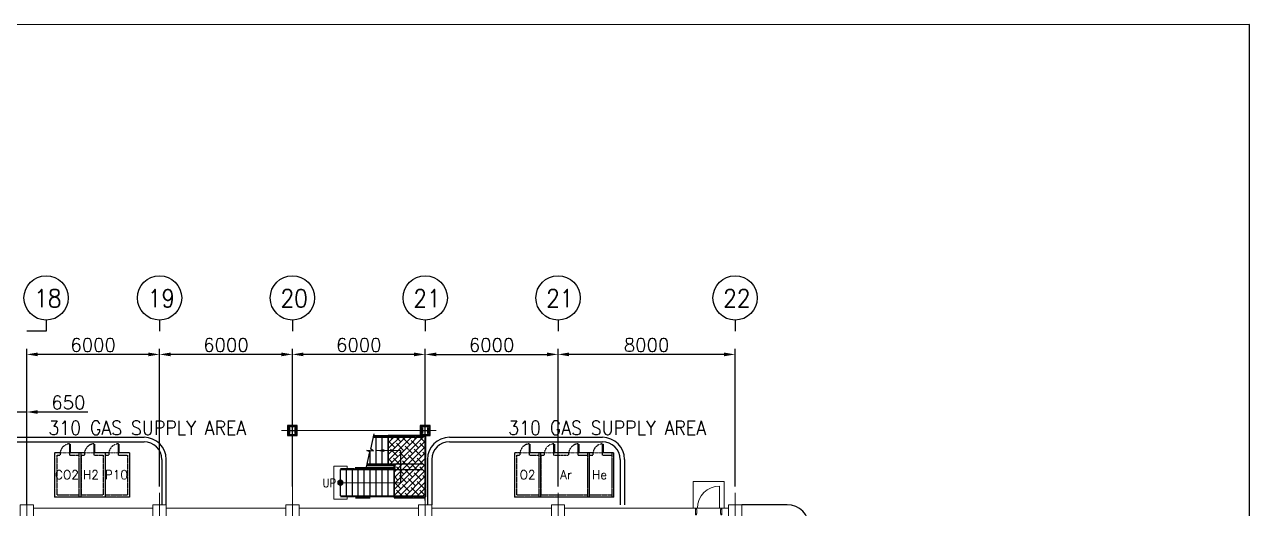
# Model space of a CAD drawing. Extents: x -59767 to 1106559, y -1290 to 1129522.
# Drawn here: x 122758 to 178091, y 303230 to 325085 of the extents above; entities that cross this region are included whole.
import ezdxf
from ezdxf.enums import TextEntityAlignment as Align

# ---------------------------------------------------------------- set-up
doc = ezdxf.new("R2010")
doc.units = 0
for name, pattern in [('CENTER', [2, 1.25, -0.25, 0.25, -0.25]), ('HID_1', [2, 1, -1]), ('HIDDEN', [0.375, 0.25, -0.125]), ('MAT2', [15, 5, -1, 1, -1, 1, -1, 5]), ('PHANTOMX2', [5, 2.5, -0.5, 0.5, -0.5, 0.5, -0.5])]:
    doc.linetypes.add(name, pattern=pattern)
doc.layers.get('0').update_dxf_attribs({"linetype": 'CONTINUOUS', "lineweight": 9})
doc.layers.get('Defpoints').update_dxf_attribs({"linetype": 'CONTINUOUS', "lineweight": 9})
for name, color, linetype in [('15', 1, 'CONTINUOUS'), ('7', 7, 'CONTINUOUS'), ('CY', 4, 'CONTINUOUS'), ('DIM', 7, 'CONTINUOUS'), ('FIN', 6, 'CONTINUOUS'), ('M', 6, 'CONTINUOUS'), ('MARK', 2, 'MAT2'), ('REV', 12, 'CONTINUOUS'), ('W-FIN', 4, 'CONTINUOUS'), ('WINDOW', 6, 'CONTINUOUS'), ('Y', 2, 'CONTINUOUS')]:
    doc.layers.add(name, color=color, linetype=linetype)
for name, color, linetype, lineweight in [('CENTER', 1, 'CENTER', 9), ('COL', 4, 'CONTINUOUS', 5), ('COLUMN', 2, 'CONTINUOUS', 9), ('TEXT', 3, 'CONTINUOUS', 9), ('WALL', 7, 'CONTINUOUS', 9), ('WALL_300', 7, 'CONTINUOUS', 9), ('중간선', 5, 'CONTINUOUS', 9), ('중심선', 1, 'CENTER', 9), ('치수선', 6, 'CONTINUOUS', 9)]:
    doc.layers.add(name, color=color, linetype=linetype, lineweight=lineweight)
doc.styles.add('ROMANS', font='romans.shx', dxfattribs={"bigfont": 'whgtxt.shx'})
doc.styles.get("Standard").update_dxf_attribs({"font": 'romans.shx', "bigfont": 'whtgtxt.shx'})
doc.dimstyles.new('ISO-25', dxfattribs={"dimscale": 200, "dimtxt": 3, "dimasz": 2.5, "dimexe": 1.25, "dimexo": 0.625, "dimtad": 1, "dimdec": 0, "dimdsep": 46, "dimtxsty": 'Standard', "dimcen": 2.5, "dimadec": 0, "dimazin": 0, "dimtp": 0.1, "dimtm": 0.1, "dimtfac": 0.6, "dimtdec": 0, "dimtmove": 0, "dimatfit": 3, "dimfxl": 1, "dimtvp": 1, "dimtolj": 1, "dimarcsym": 0})

# ---------------------------------------------------------------- blocks, each defined once
blk = doc.blocks.new('column600')
at = {"layer": 'COLUMN', "linetype": 'Continuous'}
blk.add_lwpolyline([(-300, -300), (300, -300), (300, 300), (-300, 300)], close=True, dxfattribs=at)
blk = doc.blocks.new('*D40')
at = {"layer": 'Defpoints', "color": 0}
for p in [(146858, 310188), (146858, 304095), (154858, 304095)]:
    blk.add_point(p, dxfattribs=at)
at = {"layer": '치수선', "color": 0, "lineweight": -2}
for p, q in [((146858, 304220), (146858, 310438)), ((154858, 304220), (154858, 310438)), ((154358, 310188), (147358, 310188))]:
    blk.add_line(p, q, dxfattribs=at)
at = {"layer": '치수선', "color": 0}
for points in [[(147358, 310271), (147358, 310104), (146858, 310188)], [(154358, 310104), (154358, 310271), (154858, 310188)]]:
    blk.add_solid(points, dxfattribs=at)
at = {"layer": '치수선', "color": 0, "insert": (150858, 310613), "char_height": 600, "attachment_point": 5}
blk.add_mtext('\\A1;8000', dxfattribs=at)
blk = doc.blocks.new('*D41')
at = {"layer": 'Defpoints', "color": 0}
for p in [(146858, 310188), (140858, 304095), (146858, 304095)]:
    blk.add_point(p, dxfattribs=at)
at = {"layer": '치수선', "color": 0, "lineweight": -2}
for p, q in [((140858, 304220), (140858, 310438)), ((146858, 304220), (146858, 310438)), ((141358, 310188), (146358, 310188))]:
    blk.add_line(p, q, dxfattribs=at)
at = {"layer": '치수선', "color": 0}
for points in [[(141358, 310271), (141358, 310104), (140858, 310188)], [(146358, 310104), (146358, 310271), (146858, 310188)]]:
    blk.add_solid(points, dxfattribs=at)
at = {"layer": '치수선', "color": 0, "insert": (143858, 310613), "char_height": 600, "attachment_point": 5}
blk.add_mtext('\\A1;6000', dxfattribs=at)
blk = doc.blocks.new('*D42')
at = {"layer": 'Defpoints', "color": 0}
for p in [(134858, 310188), (134858, 304095), (140858, 304095)]:
    blk.add_point(p, dxfattribs=at)
at = {"layer": '치수선', "color": 0, "lineweight": -2}
for p, q in [((134858, 304220), (134858, 310438)), ((140858, 304220), (140858, 310438)), ((140358, 310188), (135358, 310188))]:
    blk.add_line(p, q, dxfattribs=at)
at = {"layer": '치수선', "color": 0}
for points in [[(135358, 310271), (135358, 310104), (134858, 310188)], [(140358, 310104), (140358, 310271), (140858, 310188)]]:
    blk.add_solid(points, dxfattribs=at)
at = {"layer": '치수선', "color": 0, "insert": (137858, 310613), "char_height": 600, "attachment_point": 5}
blk.add_mtext('\\A1;6000', dxfattribs=at)
blk = doc.blocks.new('*D43')
at = {"layer": 'Defpoints', "color": 0}
for p in [(128858, 310188), (128858, 304095), (134858, 304095)]:
    blk.add_point(p, dxfattribs=at)
at = {"layer": '치수선', "color": 0, "lineweight": -2}
for p, q in [((128858, 304220), (128858, 310438)), ((134858, 304220), (134858, 310438)), ((134358, 310188), (129358, 310188))]:
    blk.add_line(p, q, dxfattribs=at)
at = {"layer": '치수선', "color": 0}
for points in [[(129358, 310271), (129358, 310104), (128858, 310188)], [(134358, 310104), (134358, 310271), (134858, 310188)]]:
    blk.add_solid(points, dxfattribs=at)
at = {"layer": '치수선', "color": 0, "insert": (131858, 310613), "char_height": 600, "attachment_point": 5}
blk.add_mtext('\\A1;6000', dxfattribs=at)
blk = doc.blocks.new('*D44')
at = {"layer": 'Defpoints', "color": 0}
for p in [(122858, 310188), (122858, 304095), (128858, 304095)]:
    blk.add_point(p, dxfattribs=at)
at = {"layer": '치수선', "color": 0, "lineweight": -2}
for p, q in [((122858, 304220), (122858, 310438)), ((128858, 304220), (128858, 310438)), ((128358, 310188), (123358, 310188))]:
    blk.add_line(p, q, dxfattribs=at)
at = {"layer": '치수선', "color": 0}
for points in [[(123358, 310271), (123358, 310104), (122858, 310188)], [(128358, 310104), (128358, 310271), (128858, 310188)]]:
    blk.add_solid(points, dxfattribs=at)
at = {"layer": '치수선', "color": 0, "insert": (125858, 310613), "char_height": 600, "attachment_point": 5}
blk.add_mtext('\\A1;6000', dxfattribs=at)
blk = doc.blocks.new('*D45')
at = {"layer": 'Defpoints', "color": 0}
for p in [(122858, 307587), (122208, 303295), (122858, 303295)]:
    blk.add_point(p, dxfattribs=at)
at = {"layer": '치수선', "color": 0, "lineweight": -2}
for p, q in [((122208, 303420), (122208, 307837)), ((122858, 303420), (122858, 307837)), ((121708, 307587), (121208, 307587)), ((122208, 307587), (122858, 307587)), ((123358, 307587), (125620, 307587))]:
    blk.add_line(p, q, dxfattribs=at)
at = {"layer": '치수선', "color": 0}
for points in [[(121708, 307503), (121708, 307670), (122208, 307587)], [(123358, 307670), (123358, 307503), (122858, 307587)]]:
    blk.add_solid(points, dxfattribs=at)
at = {"layer": '치수선', "color": 0, "insert": (124739, 308012), "char_height": 600, "attachment_point": 5}
blk.add_mtext('\\A1;650', dxfattribs=at)
blk = doc.blocks.new('BUBBLE')
blk.add_line((0, -600), (0, -900))
blk.add_circle((0, 0), 600)
blk = doc.blocks.new('DOT5')
at = {"ltscale": 0.5}
h = blk.add_hatch(color=256, dxfattribs=at)
h.dxf.hatch_style = 1
h.paths.add_polyline_path([(-7579, 38839, 1), (-7339, 38839, 1)])
at = {"color": 0, "ltscale": 0.5}
blk.add_circle((-7459, 38839), 120, dxfattribs=at)
blk = doc.blocks.new('ARR')
blk.add_solid([(3, -0.5), (3, 0.5), (0, 0)])

msp = doc.modelspace()

# ---------------------------------------------------------------- hatches: boundary and pattern name
at = {"layer": 'M', "ltscale": 0.5}
h = msp.add_hatch(dxfattribs=at)
h.set_pattern_fill('ANSI38', color=6, scale=1500)
h.set_pattern_definition([(45, (-14832.15, 117706), (-132.58252, 132.58252), []), (135, (-14832.15, 117706), (-397.74756, 132.58252), [468.75, -281.25])])
h.paths.add_polyline_path([(140856.8, 306524.9), (139186.8, 306524.9), (139186.8, 306444.9), (139186.8, 305164.9), (139456.8, 305164.9), (139456.8, 303714.9), (140856.8, 303714.9)])
h.paths.add_polyline_path([(140101.8, 305517.7), (140101.8, 306172.1), (140116.2, 306040.6), (140116.2, 305661.3)], flags=16)
h.paths.add_polyline_path([(140101.8, 304067.7), (140101.8, 304722.1), (140116.2, 304569.2), (140116.2, 304189.9)], flags=16)

# ---------------------------------------------------------------- linework, layer by layer
at = {"color": 3, "linetype": 'PHANTOMX2', "ltscale": 2}
for p, q in [((138522.2, 306484.9), (140891.8, 306484.9)), ((140891.8, 306484.9), (140891.8, 303754.9)), ((137026.8, 305034.9), (139506.8, 305034.9)), ((138231.4, 305204.9), (139506.8, 305204.9)), ((139506.8, 305034.9), (139506.8, 305204.9)), ((137026.8, 303754.9), (140891.8, 303754.9))]:
    msp.add_line(p, q, dxfattribs=at)
at = {"color": 3, "ltscale": 0.5}
msp.add_lwpolyline([(137326.8, 304994.9), (137326.8, 305144.9), (136726.8, 305144.9), (136726.8, 303644.9), (137326.8, 303644.9), (137326.8, 303794.9)], dxfattribs=at)
at = {"layer": '15'}
for p, q in [((178091.5, 325085.2), (-38908.5, 325054.1)), ((178091.5, 174313.1), (178091.5, 325085.2))]:
    msp.add_line(p, q, dxfattribs=at)
at = {"layer": 'CENTER', "linetype": 'Continuous'}
for p, q in [((134856.8, 307170.2), (134856.8, 302776.8)), ((140856.8, 307170.2), (140856.8, 302776.8)), ((140858.2, 307220.2), (140858.2, 302826.8))]:
    msp.add_line(p, q, dxfattribs=at)
at = {"layer": 'COL', "color": 2, "linetype": 'Continuous'}
for points in [[(134745.8, 306765.4, 0.4142136), (134761.8, 306749.4), (134951.8, 306749.4, 0.4142136), (134967.8, 306765.4), (134967.8, 306869.9), (134981.8, 306869.9), (134981.8, 306619.9), (134967.8, 306619.9), (134967.8, 306724.4, 0.4142136), (134951.8, 306740.4), (134761.8, 306740.4, 0.4142136), (134745.8, 306724.4), (134745.8, 306619.9), (134731.8, 306619.9), (134731.8, 306869.9), (134745.8, 306869.9)], [(140745.8, 306765.4, 0.4142136), (140761.8, 306749.4), (140951.8, 306749.4, 0.4142136), (140967.8, 306765.4), (140967.8, 306869.9), (140981.8, 306869.9), (140981.8, 306619.9), (140967.8, 306619.9), (140967.8, 306724.4, 0.4142136), (140951.8, 306740.4), (140761.8, 306740.4, 0.4142136), (140745.8, 306724.4), (140745.8, 306619.9), (140731.8, 306619.9), (140731.8, 306869.9), (140745.8, 306869.9)]]:
    msp.add_lwpolyline(points, format="xyb", close=True, dxfattribs=at)
at = {"layer": 'CY'}
for p, q in [((105308.2, 306444.9), (123958.2, 306444.9)), ((105308.2, 306244.9), (123958.2, 306244.9)), ((123958.2, 306444.9), (128158.2, 306444.9)), ((123958.2, 306244.9), (128158.2, 306244.9)), ((141956.8, 306444.9), (148860.2, 306444.9)), ((141956.8, 306244.9), (148860.2, 306244.9)), ((128958.2, 305444.9), (128958.2, 303394.9)), ((129158.2, 303394.9), (129158.2, 305444.9)), ((140956.8, 305444.9), (140956.8, 303394.9)), ((141156.8, 305444.9), (141156.8, 303394.9)), ((149660.2, 305444.9), (149660.2, 303394.9)), ((149860.2, 305444.9), (149860.2, 303394.9)), ((157208.2, 303394.9), (155158.2, 303394.9))]:
    msp.add_line(p, q, dxfattribs=at)
for centre, radius, start, end in [((128158.2, 305444.9), 1000, 0, 90), ((128158.2, 305444.9), 800, 0, 90), ((141956.8, 305444.9), 1000, 90, 180), ((141956.8, 305444.9), 800, 90, 180), ((148860.2, 305444.9), 1000, 0, 90), ((148860.2, 305444.9), 800, 0, 90), ((157208.2, 302394.9), 1000, 0, 90)]:
    msp.add_arc(centre, radius, start, end, dxfattribs=at)
at = {"layer": 'DIM', "linetype": 'Continuous'}
msp.add_line((123733.2, 311237.6), (122858.2, 311237.6), dxfattribs=at)
at = {"layer": 'DIM', "ltscale": 0.5}
msp.add_line((139741, 305844.9), (139741, 304394.9), dxfattribs=at)
at = {"layer": 'FIN', "ltscale": 0.5}
for points in [[(134631.8, 306969.9), (134631.8, 306519.9), (135081.8, 306519.9), (135081.8, 306969.9)], [(134681.8, 306919.9), (134681.8, 306569.9), (135031.8, 306569.9), (135031.8, 306919.9)], [(140631.8, 306969.9), (140631.8, 306519.9), (141081.8, 306519.9), (141081.8, 306969.9)], [(140681.8, 306919.9), (140681.8, 306569.9), (141031.8, 306569.9), (141031.8, 306919.9)], [(139186.8, 306444.9), (139186.8, 305164.9), (139456.8, 305164.9), (139456.8, 303714.9), (140856.8, 303714.9), (140856.8, 306524.9), (139186.8, 306524.9)]]:
    msp.add_lwpolyline(points, close=True, dxfattribs=at)
at = {"layer": 'M'}
msp.add_lwpolyline([(138207.6, 305094.9), (138356.6, 305782.2), (138226.7, 305851.2), (138376.8, 305844.9), (138527, 305838.6), (138397.1, 305907.5), (138546.1, 306594.9)], dxfattribs=at)
at = {"layer": 'MARK', "color": 6}
for p, q in [((124116.3, 305744.9), (124116.3, 303744.9)), ((125216.3, 305744.9), (125216.3, 303744.9)), ((144885.8, 305744.9), (144885.8, 303744.9)), ((145985.8, 305744.9), (145985.8, 303744.9)), ((145985.8, 305744.9), (145985.8, 303744.9)), ((148182.5, 305744.9), (148182.5, 303744.9)), ((149285.8, 305744.9), (149285.8, 303744.9)), ((125316.3, 303744.9), (124116.3, 303744.9)), ((126416.3, 303744.9), (125216.3, 303744.9)), ((127516.3, 303744.9), (126316.3, 303744.9)), ((146085.8, 303744.9), (144885.8, 303744.9)), ((147185.8, 303744.9), (145985.8, 303744.9)), ((148285.8, 303744.9), (147085.8, 303744.9)), ((149385.8, 303744.9), (148185.8, 303744.9))]:
    msp.add_line(p, q, dxfattribs=at)
for points in [[(125316.3, 303744.9), (125316.3, 305744.9), (124801.3, 305744.9)], [(126416.3, 303744.9), (126416.3, 305744.9), (125901.3, 305744.9)], [(127516.3, 303744.9), (127516.3, 305744.9), (127001.3, 305744.9)], [(146085.8, 303744.9), (146085.8, 305744.9), (145570.8, 305744.9)], [(148285.8, 303744.9), (148285.8, 305744.9), (147770.8, 305744.9)], [(149385.8, 303744.9), (149385.8, 305744.9), (148870.8, 305744.9)]]:
    msp.add_lwpolyline(points, dxfattribs=at)
at = {"layer": 'REV', "color": 1, "lineweight": 5}
msp.add_line((141358.9, 306744.9), (134361.5, 306744.9), dxfattribs=at)
at = {"layer": 'W-FIN', "ltscale": 0.5}
for p, q in [((140856.8, 306019.9), (140856.8, 306569.9)), ((138513.6, 306444.9), (140731.8, 306444.9)), ((138530.9, 306524.9), (139271.4, 306524.9)), ((138646.8, 305244.9), (138646.8, 306444.9)), ((138916.8, 305244.9), (138916.8, 306444.9)), ((139186.8, 305244.9), (139186.8, 306444.9)), ((140856.8, 305433.6), (140856.8, 306019.9)), ((138376.8, 305244.9), (138376.8, 305844.9)), ((137026.8, 304994.9), (140731.8, 304994.9)), ((137026.8, 303794.9), (137026.8, 304994.9)), ((137296.8, 303794.9), (137296.8, 304994.9)), ((137566.8, 303794.9), (137566.8, 304994.9)), ((137687.9, 305074.9), (139456.8, 305074.9)), ((137836.8, 303794.9), (137836.8, 304994.9)), ((138106.8, 303794.9), (138106.8, 304994.9)), ((138222.8, 305164.9), (139456.8, 305164.9)), ((138240.1, 305244.9), (140731.8, 305244.9)), ((138376.8, 303794.9), (138376.8, 304994.9)), ((138646.8, 303794.9), (138646.8, 304994.9)), ((138916.8, 303794.9), (138916.8, 304994.9)), ((139186.8, 303794.9), (139186.8, 304994.9)), ((139456.8, 303794.9), (139456.8, 305244.9)), ((140856.8, 303594.9), (140856.8, 304581.1)), ((137026.8, 303794.9), (140731.8, 303794.9)), ((137711.5, 303714.9), (138366, 303714.9))]:
    msp.add_line(p, q, dxfattribs=at)
at = {"layer": 'WALL', "color": 0, "ltscale": 0.5}
for p, q in [((139741, 305844.9), (138646.8, 305844.9)), ((137026.8, 304394.9), (139741, 304394.9))]:
    msp.add_line(p, q, dxfattribs=at)
at = {"layer": 'WALL', "linetype": 'Continuous'}
for p, q in [((152956.8, 304444.6), (152956.8, 303244.9)), ((154356.8, 304444.6), (152956.8, 304444.6))]:
    msp.add_line(p, q, dxfattribs=at)
at = {"layer": 'WALL', "color": 0}
for p, q in [((153108.8, 303244.6), (153156.8, 303244.6)), ((154208.8, 303244.6), (154160.8, 303244.6))]:
    msp.add_line(p, q, dxfattribs=at)
for points in [[(153066.8, 303244.6), (153066.8, 302944.6), (153108.8, 302944.6), (153108.8, 303004.6), (153126.8, 303004.6), (153126.8, 303184.6), (153108.8, 303184.6), (153108.8, 303244.6)], [(154250.8, 303244.6), (154250.8, 302944.6), (154208.8, 302944.6), (154208.8, 303004.6), (154190.8, 303004.6), (154190.8, 303184.6), (154208.8, 303184.6), (154208.8, 303244.6)]]:
    msp.add_lwpolyline(points, close=True, dxfattribs=at)
at = {"layer": 'WALL_300'}
for p, q in [((154356.8, 304444.6), (154356.8, 303244.6)), ((154156.8, 303244.6), (154156.8, 304244.6))]:
    msp.add_line(p, q, dxfattribs=at)
at = {"layer": 'WALL_300', "linetype": 'Continuous', "lineweight": 9}
for p, q in [((123158.2, 303244.9), (128558.7, 303244.9)), ((129158.2, 303244.9), (134558.7, 303244.9)), ((135156.8, 303244.9), (140557.3, 303244.9)), ((141155.5, 303244.9), (146556.8, 303244.9)), ((147155.5, 303244.9), (154556.8, 303244.9))]:
    msp.add_line(p, q, dxfattribs=at)
at = {"layer": 'WALL_300'}
msp.add_arc((154156.8, 303244.6), 1000, 90, 180, dxfattribs=at)
at = {"layer": 'WINDOW', "linetype": 'HID_1'}
for p, q in [((124801.3, 305644.9), (124801.3, 306149.9)), ((124821.3, 306149.9), (124821.3, 305744.9)), ((125901.3, 305644.9), (125901.3, 306149.9)), ((125921.3, 306149.9), (125921.3, 305744.9)), ((127001.3, 305644.9), (127001.3, 306149.9)), ((127021.3, 306149.9), (127021.3, 305744.9)), ((145570.8, 305644.9), (145570.8, 306149.9)), ((145590.8, 306149.9), (145590.8, 305744.9)), ((146670.8, 305644.9), (146670.8, 306149.9)), ((146690.8, 306149.9), (146690.8, 305744.9)), ((147770.8, 305644.9), (147770.8, 306149.9)), ((147790.8, 306149.9), (147790.8, 305744.9)), ((148870.8, 305644.9), (148870.8, 306149.9)), ((148890.8, 306149.9), (148890.8, 305744.9)), ((124369.1, 305744.9), (124116.3, 305744.9)), ((124216.3, 305644.9), (124216.3, 303844.9)), ((124216.3, 305644.9), (124366.3, 305644.9)), ((124366.3, 305694.9), (124366.3, 305644.9)), ((124801.3, 305644.9), (125216.3, 305644.9)), ((125469.1, 305744.9), (125216.3, 305744.9)), ((125216.3, 305644.9), (125216.3, 303844.9)), ((125316.3, 305644.9), (125316.3, 303844.9)), ((125316.3, 305644.9), (125466.3, 305644.9)), ((125466.3, 305694.9), (125466.3, 305644.9)), ((125901.3, 305644.9), (126316.3, 305644.9)), ((126569.1, 305744.9), (126316.3, 305744.9)), ((126316.3, 305644.9), (126316.3, 303844.9)), ((126416.3, 305644.9), (126566.3, 305644.9)), ((126566.3, 305694.9), (126566.3, 305644.9)), ((127001.3, 305644.9), (127416.3, 305644.9)), ((127416.3, 305644.9), (127416.3, 303844.9)), ((145138.5, 305744.9), (144885.8, 305744.9)), ((144985.8, 305644.9), (144985.8, 303844.9)), ((144985.8, 305644.9), (145135.8, 305644.9)), ((145135.8, 305694.9), (145135.8, 305644.9)), ((145570.8, 305644.9), (145985.8, 305644.9)), ((146238.5, 305744.9), (145985.8, 305744.9)), ((145985.8, 305644.9), (145985.8, 303844.9)), ((146085.8, 305644.9), (146085.8, 303844.9)), ((146085.8, 305644.9), (146085.8, 303844.9)), ((146085.8, 305644.9), (146235.8, 305644.9)), ((146235.8, 305694.9), (146235.8, 305644.9)), ((146670.8, 305644.9), (147085.8, 305644.9)), ((147338.5, 305744.9), (146690.8, 305744.9)), ((147085.8, 305644.9), (147335.8, 305644.9)), ((147335.8, 305694.9), (147335.8, 305644.9)), ((147770.8, 305644.9), (148185.8, 305644.9)), ((148438.5, 305744.9), (148185.8, 305744.9)), ((148285.8, 305644.9), (148435.8, 305644.9)), ((148435.8, 305694.9), (148435.8, 305644.9)), ((148870.8, 305644.9), (149285.8, 305644.9)), ((124216.3, 303844.9), (125216.3, 303844.9)), ((125316.3, 303844.9), (126316.3, 303844.9)), ((126416.3, 303844.9), (127416.3, 303844.9)), ((144985.8, 303844.9), (145985.8, 303844.9)), ((146085.8, 303844.9), (147085.8, 303844.9)), ((147085.8, 303844.9), (148185.8, 303844.9)), ((148285.8, 303844.9), (149285.8, 303844.9))]:
    msp.add_line(p, q, dxfattribs=at)
for centre in [(124822.1, 305694.5), (125922.1, 305694.5), (127022.1, 305694.5), (145591.6, 305694.5), (146691.6, 305694.5), (147791.6, 305694.5), (148891.6, 305694.5)]:
    msp.add_arc(centre, 455.8, 92.6169, 179.95776, dxfattribs=at)
at = {"layer": '중간선', "color": 2, "linetype": 'HIDDEN', "ltscale": 1.5}
for points in [[(127516.3, 303744.9), (124116.3, 303744.9), (124116.3, 305744.9), (127516.3, 305744.9)], [(149385.8, 303744.9), (144885.8, 303744.9), (144885.8, 305744.9), (149385.8, 305744.9)]]:
    msp.add_lwpolyline(points, close=True, dxfattribs=at)
at = {"layer": '중심선'}
for p, q in [((122858.2, 303942.2), (122858.2, 240444.9)), ((128858.2, 266744.9), (128858.2, 303942.2)), ((134858.2, 240444.9), (134858.2, 303942.2)), ((140858.2, 240444.9), (140858.2, 303942.2)), ((146858.2, 240444.9), (146858.2, 303942.2)), ((154858.2, 240444.9), (154858.2, 303942.2))]:
    msp.add_line(p, q, dxfattribs=at)

# ---------------------------------------------------------------- block references
at = {"color": 0}
msp.add_blockref('DOT5', (144485.9, 265555.6), dxfattribs=at)
at = {"layer": '7', "color": 7, "xscale": 1.666666666627862, "yscale": 1.666666666627862, "zscale": 1.666666666627862}
for p in [(123733.2, 312737.6), (128858.2, 312737.6), (134858.2, 312737.6), (140858.2, 312737.6), (146858.2, 312737.6), (154856.8, 312737.6)]:
    msp.add_blockref('BUBBLE', p, dxfattribs=at)
at = {"layer": 'COLUMN', "linetype": 'Continuous'}
for p in [(122858.2, 303094.9), (128858.2, 303094.9), (134858.2, 303094.9), (140856.8, 303094.9), (146856.8, 303094.9), (154856.8, 303094.9)]:
    msp.add_blockref('column600', p, dxfattribs=at)
at = {"layer": 'WALL', "xscale": -125, "yscale": 125, "zscale": 125, "rotation": 180}
msp.add_blockref('ARR', (138644.3, 305845.3), dxfattribs=at)

# ---------------------------------------------------------------- texts
at = {"color": 0, "ltscale": 0.5, "style": 'ROMANS', "width": 0.9}
msp.add_text('UP', height=375, dxfattribs=at).set_placement((136218.8, 304189.4))
at = {"layer": 'TEXT', "color": 7, "style": 'ROMANS', "width": 0.9}
for s, p in [('18', (123812.7, 312720.1)), ('19', (128937.7, 312720.1)), ('20', (134937.7, 312720.1)), ('21', (140937.7, 312720.1)), ('21', (146937.7, 312720.1)), ('22', (154936.3, 312720.1))]:
    msp.add_text(s, height=800, dxfattribs=at).set_placement(p, align=Align.MIDDLE)
at = {"layer": 'TEXT', "lineweight": 9}
for s, p in [('CO2', (124134.4, 304436.7)), ('H2', (125395.8, 304436.7)), ('P10', (126386.3, 304436.7)), ('O2', (145119.9, 304436.7)), ('Ar', (146950.3, 304436.7)), ('He', (148388.5, 304436.7))]:
    msp.add_text(s, height=400, dxfattribs=at).set_placement(p, align=Align.BOTTOM_LEFT)
at = {"layer": 'Y', "linetype": 'Continuous', "style": 'ROMANS', "width": 0.9}
for p in [(128304.7, 306870.8), (149074.2, 306870.8)]:
    msp.add_text('310 GAS SUPPLY AREA', height=640, dxfattribs=at).set_placement(p, align=Align.MIDDLE)

# ---------------------------------------------------------------- dimensions: what is measured, and where the dimension line sits
at = {"layer": '치수선'}
for base, p1, p2, picture, middle in [((122858.2, 310187.6), (128858.2, 304094.9), (122858.2, 304094.9), '*D44', (125858.2, 310612.6)), ((128858.2, 310187.6), (134858.2, 304094.9), (128858.2, 304094.9), '*D43', (131858.2, 310612.6)), ((134858.2, 310187.6), (140858.2, 304094.9), (134858.2, 304094.9), '*D42', (137858.2, 310612.6)), ((146858.2, 310187.6), (140858.2, 304094.9), (146858.2, 304094.9), '*D41', (143858.2, 310612.6)), ((146858.2, 310187.6), (154858.2, 304094.9), (146858.2, 304094.9), '*D40', (150858.2, 310612.6)), ((122858.2, 307586.5), (122208.2, 303294.9), (122858.2, 303294.9), '*D45', (124739.2, 308011.5))]:
    dim = msp.add_linear_dim(base=base, p1=p1, p2=p2, dimstyle='ISO-25', dxfattribs=at)
    dim.commit()
    dim.dimension.update_dxf_attribs({"geometry": picture, "text_midpoint": middle})

doc.saveas('drawing.dxf')
